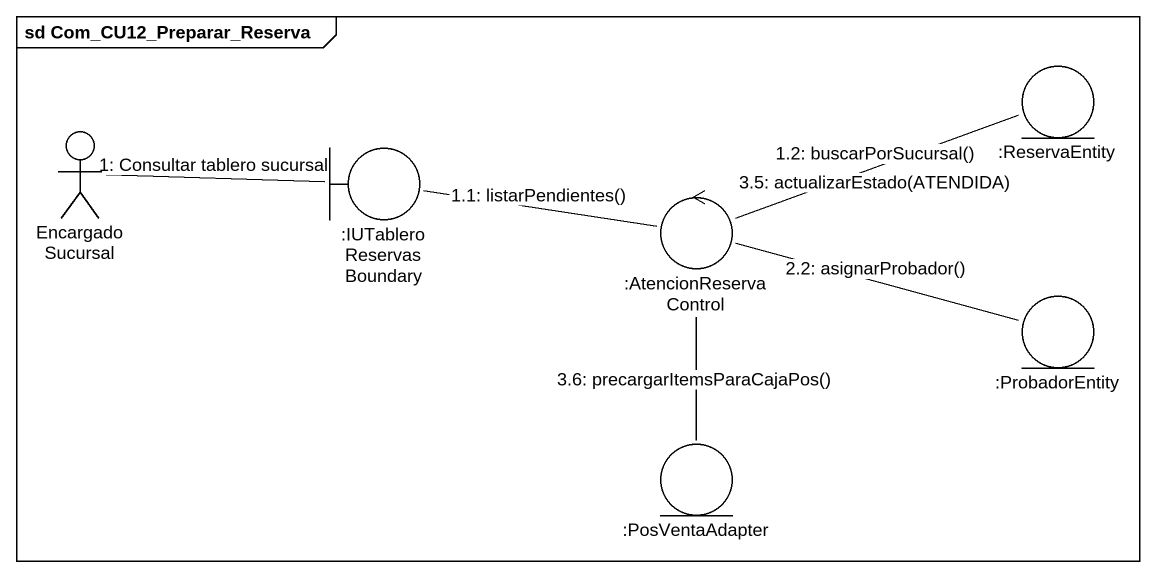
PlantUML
@startuml
mainframe sd Com_CU12_Preparar_Reserva
entity ":ReservaEntity" as ReservaEntity
actor EncargadoSucursal
boundary ":IUTableroReservasBoundary" as IUTableroReservasBoundary
control ":AtencionReservaControl" as AtencionReservaControl
entity ":ProbadorEntity" as ProbadorEntity
entity ":PosVentaAdapter" as PosVentaAdapter
EncargadoSucursal -right- IUTableroReservasBoundary : 1: Consultar tablero sucursal
IUTableroReservasBoundary -right- AtencionReservaControl : 1.1: listarPendientes()
AtencionReservaControl -right- ReservaEntity : 1.2: buscarPorSucursal()
AtencionReservaControl -right- ReservaEntity : 3.5: actualizarEstado(ATENDIDA)
AtencionReservaControl -right- ProbadorEntity : 2.2: asignarProbador()
AtencionReservaControl -- PosVentaAdapter : 3.6: precargarItemsParaCajaPos()
@enduml
